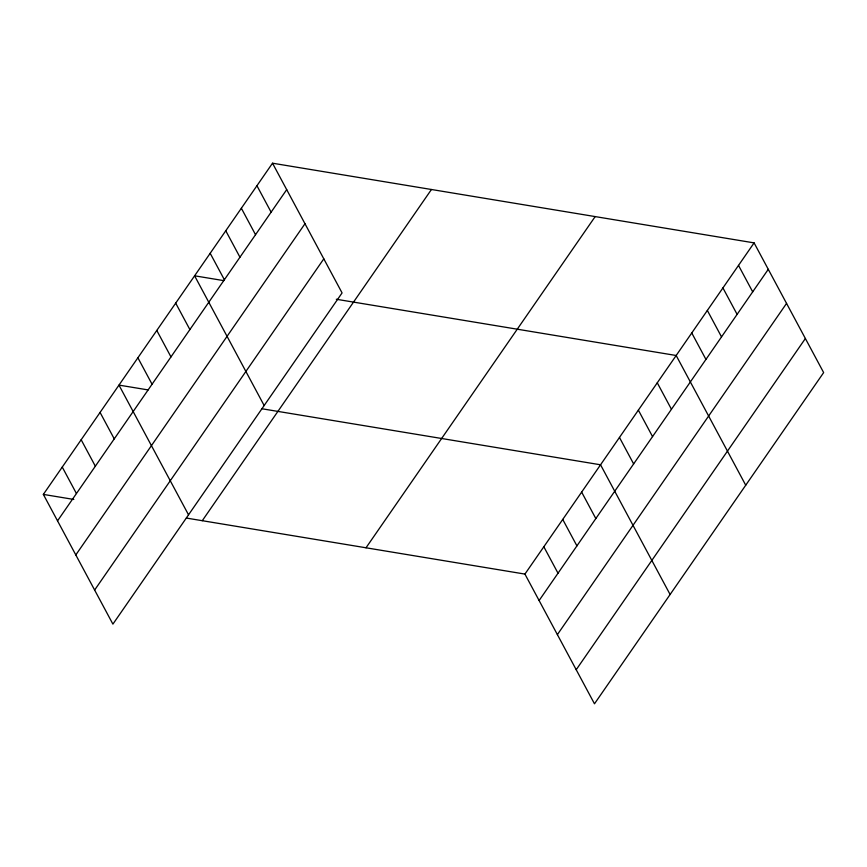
<?xml version="1.0" encoding="UTF-8"?>
<svg xmlns="http://www.w3.org/2000/svg" width="867" height="867" viewBox="0 0 867 867"><rect width="100%" height="100%" fill="white"/><g stroke="black" fill="none" stroke-linecap="round" stroke-linejoin="round"><path stroke-width="1.3" d="M272.52 163.202L342.075 292.916L112.905 624.121L43.35 494.407L272.52 163.202L754.095 242.879L823.65 372.593L594.48 703.798L524.925 574.084L186.372 518.065M57.536 520.85L286.706 189.645M75.808 554.934L304.978 223.729M94.633 590.048L323.803 258.843M202.271 520.699L431.441 189.494M366.004 547.792L595.174 216.587M524.925 574.084L754.095 242.879M539.111 600.528L768.281 269.323M557.383 634.611L786.553 303.407M576.208 669.725L805.378 338.52M223.74 280.626L194.598 275.804L264.153 405.528M336.309 299.256L676.173 355.492L745.728 485.206M148.116 389.922L118.974 385.111L188.529 514.825M262.007 408.769L600.549 464.788L670.104 594.502M43.35 494.407L73.814 499.446M738.511 265.4L752.697 291.854M722.926 287.92L737.113 314.374M707.342 310.44L721.528 336.895M691.758 332.961L705.944 359.415M657.273 382.813L671.448 409.257M638.361 410.134L652.548 436.589M619.461 437.456L633.636 463.91M581.649 492.109L595.824 518.564M562.737 519.431L576.923 545.885M543.826 546.763L558.012 573.206M256.935 185.722L271.122 212.166M241.351 208.243L255.537 234.697M225.767 230.763L239.953 257.217M210.182 253.283L224.369 279.738M175.698 303.136L189.884 329.579M156.786 330.457L170.972 356.911M137.886 357.778L152.061 384.233M100.073 412.432L114.249 438.875M81.162 439.753L95.348 466.208M62.261 467.075L76.437 493.529"/></g></svg>
